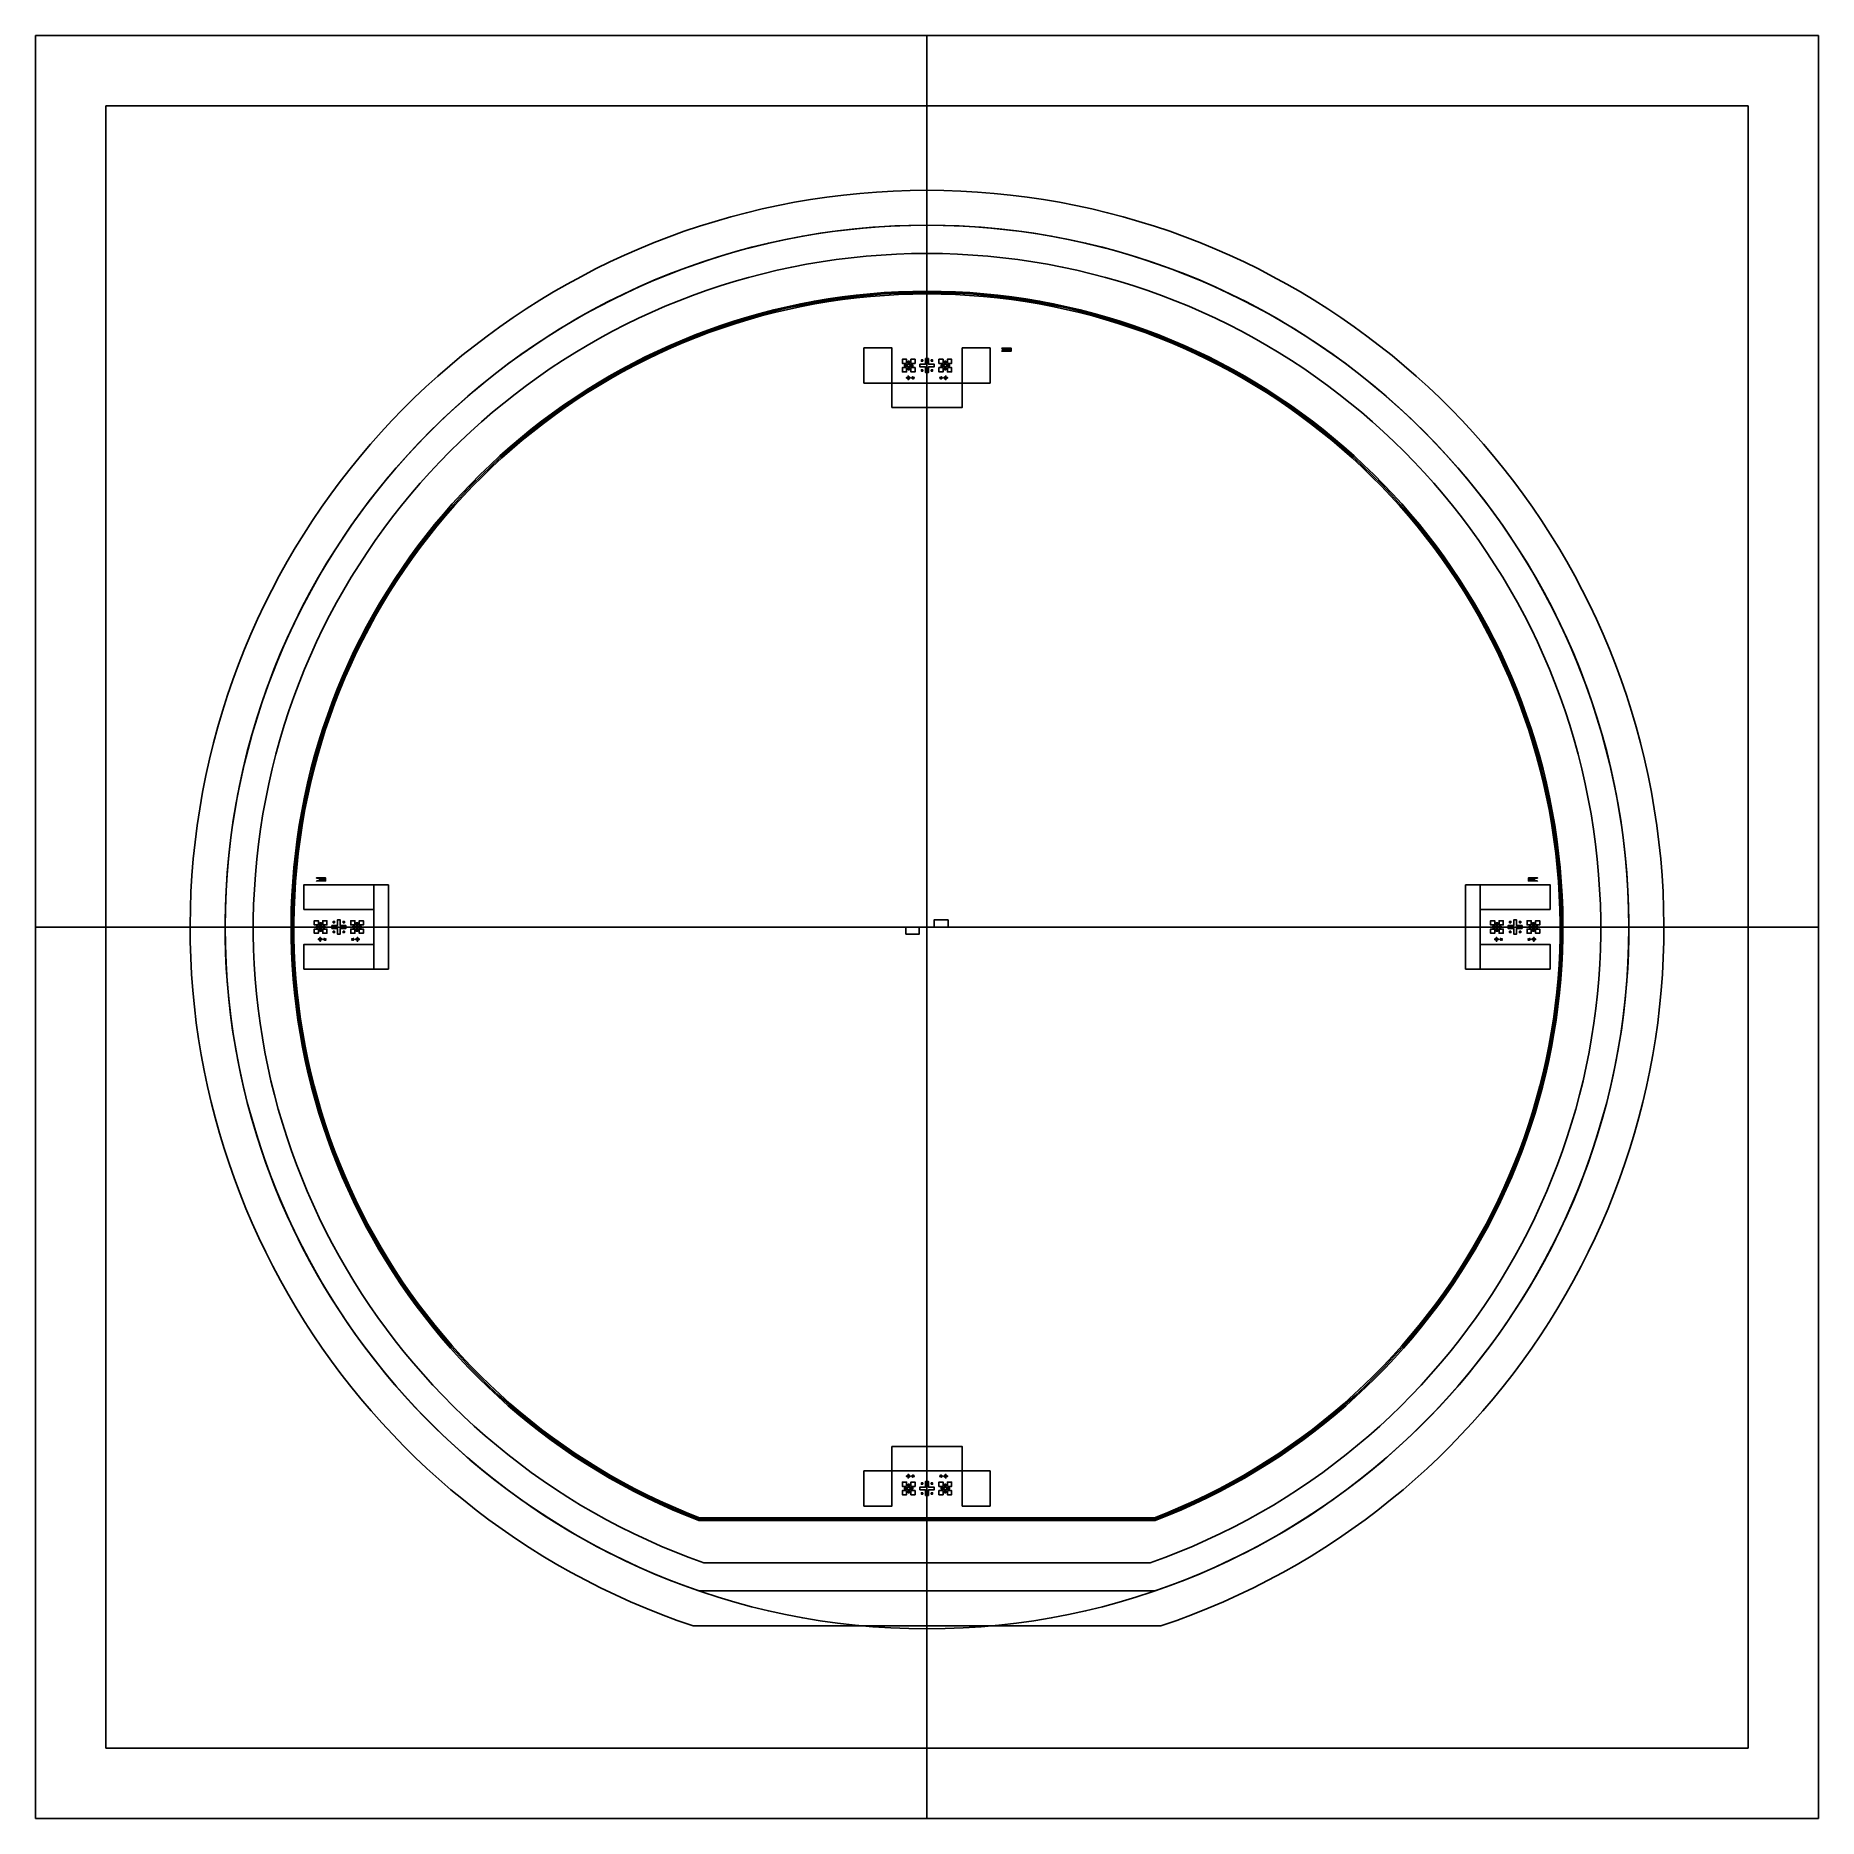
# Model space of a CAD drawing. Header units: millimetres. Extents: x 0 to 127, y 0 to 127.
import ezdxf

# ---------------------------------------------------------------- set-up
doc = ezdxf.new("R2010")
doc.units = ezdxf.units.MM
doc.header["$MEASUREMENT"] = 0
for name, color, linetype in [('Etch Layer 1', 10, 'Continuous'), ('Etch Layer 2', 102, 'Continuous'), ('Metal Layer 1', 52, 'Continuous')]:
    doc.layers.add(name, color=color, linetype=linetype)

# ---------------------------------------------------------------- blocks, each defined once
blk = doc.blocks.new('Alignment Marks v5')
at = {"layer": 'Etch Layer 1'}
for points in [[(-0.5, 0.1), (-0.1, 0.1), (-0.1, 0.5), (0.1, 0.5), (0.1, 0.1), (0.5, 0.1), (0.5, -0.1), (0.1, -0.1), (0.1, -0.5), (-0.1, -0.5), (-0.1, -0.1), (-0.5, -0.1), (-0.5, 0.1)], [(-0.3, 0.3), (-0.4, 0.3), (-0.4, 0.4), (-0.3, 0.4)], [(0.3, 0.3), (0.4, 0.3), (0.4, 0.4), (0.3, 0.4)], [(1.15, 0.15), (0.85, 0.15), (0.85, 0.45), (1.15, 0.45)], [(1, 0.05), (1.25, 0.05), (1.25, 0.3), (1.35, 0.3), (1.35, 0.1), (1.35, 0.05), (1.6, 0.05), (1.6, -0.05), (1.35, -0.05), (1.35, -0.3), (1.25, -0.3), (1.25, -0.05), (1, -0.05)], [(1.45, 0.15), (1.75, 0.15), (1.75, 0.45), (1.45, 0.45)], [(-0.3, -0.3), (-0.4, -0.3), (-0.4, -0.4), (-0.3, -0.4)], [(0.3, -0.3), (0.4, -0.3), (0.4, -0.4), (0.3, -0.4)], [(1.15, -0.15), (0.85, -0.15), (0.85, -0.45), (1.15, -0.45)], [(0.92, -0.84), (0.91, -0.84), (0.91, -0.85), (0.92, -0.85)], [(0.97, -0.92), (0.95, -0.92), (0.95, -0.9), (0.94, -0.9), (0.94, -0.92), (0.92, -0.92), (0.92, -0.93), (0.94, -0.93), (0.94, -0.95), (0.95, -0.95), (0.95, -0.93), (0.97, -0.93), (0.97, -0.92)], [(0.95, -0.85), (0.935, -0.85), (0.935, -0.835), (0.95, -0.835)], [(1.1, -0.8625), (1.05, -0.8625), (1.05, -0.8125), (1.025, -0.8125), (1.025, -0.8625), (0.975, -0.8625), (0.975, -0.8875), (1.025, -0.8875), (1.025, -0.9375), (1.05, -0.9375), (1.05, -0.8875), (1.1, -0.8875), (1.1, -0.8625)], [(1.3, -0.75), (1.35, -0.75), (1.35, -0.85), (1.45, -0.85), (1.45, -0.9), (1.35, -0.9), (1.35, -1), (1.3, -1), (1.3, -0.9), (1.2, -0.9), (1.2, -0.85), (1.3, -0.85), (1.3, -0.75)], [(1.45, -0.15), (1.75, -0.15), (1.75, -0.45), (1.45, -0.45)]]:
    blk.add_lwpolyline(points, close=True, dxfattribs=at)
at = {"layer": 'Etch Layer 2'}
for points in [[(-1.45, 0.15), (-1.75, 0.15), (-1.75, 0.45), (-1.45, 0.45)], [(-1, 0.05), (-1.25, 0.05), (-1.25, 0.3), (-1.35, 0.3), (-1.35, 0.1), (-1.35, 0.05), (-1.6, 0.05), (-1.6, -0.05), (-1.35, -0.05), (-1.35, -0.3), (-1.25, -0.3), (-1.25, -0.05), (-1, -0.05)], [(-1.15, 0.15), (-0.85, 0.15), (-0.85, 0.45), (-1.15, 0.45)], [(-0.5, 0.1), (-0.1, 0.1), (-0.1, 0.5), (0.1, 0.5), (0.1, 0.1), (0.5, 0.1), (0.5, -0.1), (0.1, -0.1), (0.1, -0.5), (-0.1, -0.5), (-0.1, -0.1), (-0.5, -0.1), (-0.5, 0.1)], [(-0.3, 0.3), (-0.4, 0.3), (-0.4, 0.4), (-0.3, 0.4)], [(0.3, 0.3), (0.4, 0.3), (0.4, 0.4), (0.3, 0.4)], [(-1.45, -0.15), (-1.75, -0.15), (-1.75, -0.45), (-1.45, -0.45)], [(-1.3, -0.75), (-1.35, -0.75), (-1.35, -0.85), (-1.45, -0.85), (-1.45, -0.9), (-1.35, -0.9), (-1.35, -1), (-1.3, -1), (-1.3, -0.9), (-1.2, -0.9), (-1.2, -0.85), (-1.3, -0.85), (-1.3, -0.75)], [(-1.15, -0.15), (-0.85, -0.15), (-0.85, -0.45), (-1.15, -0.45)], [(-1.1, -0.8625), (-1.05, -0.8625), (-1.05, -0.8125), (-1.025, -0.8125), (-1.025, -0.8625), (-0.975, -0.8625), (-0.975, -0.8875), (-1.025, -0.8875), (-1.025, -0.9375), (-1.05, -0.9375), (-1.05, -0.8875), (-1.1, -0.8875), (-1.1, -0.8625)], [(-0.97, -0.92), (-0.95, -0.92), (-0.95, -0.9), (-0.94, -0.9), (-0.94, -0.92), (-0.92, -0.92), (-0.92, -0.93), (-0.94, -0.93), (-0.94, -0.95), (-0.95, -0.95), (-0.95, -0.93), (-0.97, -0.93), (-0.97, -0.92)], [(-0.95, -0.85), (-0.935, -0.85), (-0.935, -0.835), (-0.95, -0.835)], [(-0.92, -0.84), (-0.91, -0.84), (-0.91, -0.85), (-0.92, -0.85)], [(-0.3, -0.3), (-0.4, -0.3), (-0.4, -0.4), (-0.3, -0.4)], [(0.3, -0.3), (0.4, -0.3), (0.4, -0.4), (0.3, -0.4)]]:
    blk.add_lwpolyline(points, close=True, dxfattribs=at)
at = {"layer": 'Metal Layer 1'}
for points in [[(-1.45, 0.15), (-1.75, 0.15), (-1.75, 0.45), (-1.45, 0.45)], [(-1, 0.05), (-1.25, 0.05), (-1.25, 0.3), (-1.35, 0.3), (-1.35, 0.1), (-1.35, 0.05), (-1.6, 0.05), (-1.6, -0.05), (-1.35, -0.05), (-1.35, -0.3), (-1.25, -0.3), (-1.25, -0.05), (-1, -0.05)], [(-1.15, 0.15), (-0.85, 0.15), (-0.85, 0.45), (-1.15, 0.45)], [(-0.5, 0.1), (-0.1, 0.1), (-0.1, 0.5), (0.1, 0.5), (0.1, 0.1), (0.5, 0.1), (0.5, -0.1), (0.1, -0.1), (0.1, -0.5), (-0.1, -0.5), (-0.1, -0.1), (-0.5, -0.1), (-0.5, 0.1)], [(-0.3, 0.3), (-0.4, 0.3), (-0.4, 0.4), (-0.3, 0.4)], [(0.3, 0.3), (0.4, 0.3), (0.4, 0.4), (0.3, 0.4)], [(1.15, 0.15), (0.85, 0.15), (0.85, 0.45), (1.15, 0.45)], [(1, 0.05), (1.25, 0.05), (1.25, 0.3), (1.35, 0.3), (1.35, 0.1), (1.35, 0.05), (1.6, 0.05), (1.6, -0.05), (1.35, -0.05), (1.35, -0.3), (1.25, -0.3), (1.25, -0.05), (1, -0.05)], [(1.45, 0.15), (1.75, 0.15), (1.75, 0.45), (1.45, 0.45)], [(-1.45, -0.15), (-1.75, -0.15), (-1.75, -0.45), (-1.45, -0.45)], [(-1.3, -0.75), (-1.35, -0.75), (-1.35, -0.85), (-1.45, -0.85), (-1.45, -0.9), (-1.35, -0.9), (-1.35, -1), (-1.3, -1), (-1.3, -0.9), (-1.2, -0.9), (-1.2, -0.85), (-1.3, -0.85), (-1.3, -0.75)], [(-1.15, -0.15), (-0.85, -0.15), (-0.85, -0.45), (-1.15, -0.45)], [(-1.1, -0.8625), (-1.05, -0.8625), (-1.05, -0.8125), (-1.025, -0.8125), (-1.025, -0.8625), (-0.975, -0.8625), (-0.975, -0.8875), (-1.025, -0.8875), (-1.025, -0.9375), (-1.05, -0.9375), (-1.05, -0.8875), (-1.1, -0.8875), (-1.1, -0.8625)], [(-0.97, -0.92), (-0.95, -0.92), (-0.95, -0.9), (-0.94, -0.9), (-0.94, -0.92), (-0.92, -0.92), (-0.92, -0.93), (-0.94, -0.93), (-0.94, -0.95), (-0.95, -0.95), (-0.95, -0.93), (-0.97, -0.93), (-0.97, -0.92)], [(-0.95, -0.85), (-0.935, -0.85), (-0.935, -0.835), (-0.95, -0.835)], [(-0.92, -0.84), (-0.91, -0.84), (-0.91, -0.85), (-0.92, -0.85)], [(-0.3, -0.3), (-0.4, -0.3), (-0.4, -0.4), (-0.3, -0.4)], [(0.3, -0.3), (0.4, -0.3), (0.4, -0.4), (0.3, -0.4)], [(1.15, -0.15), (0.85, -0.15), (0.85, -0.45), (1.15, -0.45)], [(0.92, -0.84), (0.91, -0.84), (0.91, -0.85), (0.92, -0.85)], [(0.97, -0.92), (0.95, -0.92), (0.95, -0.9), (0.94, -0.9), (0.94, -0.92), (0.92, -0.92), (0.92, -0.93), (0.94, -0.93), (0.94, -0.95), (0.95, -0.95), (0.95, -0.93), (0.97, -0.93), (0.97, -0.92)], [(0.95, -0.85), (0.935, -0.85), (0.935, -0.835), (0.95, -0.835)], [(1.1, -0.8625), (1.05, -0.8625), (1.05, -0.8125), (1.025, -0.8125), (1.025, -0.8625), (0.975, -0.8625), (0.975, -0.8875), (1.025, -0.8875), (1.025, -0.9375), (1.05, -0.9375), (1.05, -0.8875), (1.1, -0.8875), (1.1, -0.8625)], [(1.3, -0.75), (1.35, -0.75), (1.35, -0.85), (1.45, -0.85), (1.45, -0.9), (1.35, -0.9), (1.35, -1), (1.3, -1), (1.3, -0.9), (1.2, -0.9), (1.2, -0.85), (1.3, -0.85), (1.3, -0.75)], [(1.45, -0.15), (1.75, -0.15), (1.75, -0.45), (1.45, -0.45)]]:
    blk.add_lwpolyline(points, close=True, dxfattribs=at)

msp = doc.modelspace()

# ---------------------------------------------------------------- linework, layer by layer
for p, q in [((63.5, 127), (63.5, 0)), ((63.5, 108.7), (63.5, 108.8)), ((0, 63.5), (127, 63.5))]:
    msp.add_line(p, q)
msp.add_lwpolyline([(47.25, 16.21), (79.75, 16.21, 5.986812)], format="xyb", close=True)
msp.add_circle((63.5, 63.5), 50)
at = {"layer": 'Etch Layer 1'}
for points in [[(0, 127), (63.5, 127), (63.5, 122), (5, 122), (5, 5), (63.5, 5), (63.5, 0), (0, 0)], [(0, 127), (63.5, 127), (63.5, 122), (5, 122), (5, 5), (63.5, 5), (63.5, 0), (0, 0)], [(127, 127), (63.5, 127), (63.5, 122), (122, 122), (122, 5), (63.5, 5), (63.5, 0), (127, 0)], [(127, 127), (63.5, 127), (63.5, 122), (122, 122), (122, 5), (63.5, 5), (63.5, 0), (127, 0)], [(59, 104.75), (61, 104.75), (61, 102.25), (59, 102.25)], [(66, 104.75), (68, 104.75), (68, 102.25), (66, 102.25)], [(61, 100.5), (66, 100.5), (66, 102.25), (61, 102.25)], [(19.1, 64.75), (24.1, 64.75), (24.1, 66.5), (19.1, 66.5)], [(20, 66.98), (20.65, 66.98), (20.65, 67), (20, 67)], [(20, 66.8), (20.65, 66.8), (20.65, 66.78), (20, 66.78)], [(20.22, 66.98), (20.22, 66.98), (20.22, 66.88), (20.22, 66.88)], [(20.22, 66.88), (20.23, 66.88), (20.23, 66.86), (20.22, 66.86)], [(20.22, 66.86), (20.22, 66.86), (20.22, 66.84), (20.22, 66.84)], [(20.22, 66.84), (20.23, 66.84), (20.23, 66.82), (20.22, 66.82)], [(20.22, 66.82), (20.22, 66.82), (20.22, 66.8), (20.22, 66.8)], [(20.23, 66.98), (20.24, 66.98), (20.24, 66.88), (20.23, 66.88)], [(20.23, 66.86), (20.24, 66.86), (20.24, 66.84), (20.23, 66.84)], [(20.23, 66.82), (20.24, 66.82), (20.24, 66.8), (20.23, 66.8)], [(20.24, 66.88), (20.25, 66.88), (20.25, 66.86), (20.24, 66.86)], [(20.24, 66.84), (20.25, 66.84), (20.25, 66.82), (20.24, 66.82)], [(20.25, 66.98), (20.26, 66.98), (20.26, 66.88), (20.25, 66.88)], [(20.25, 66.86), (20.26, 66.86), (20.26, 66.84), (20.25, 66.84)], [(20.25, 66.82), (20.26, 66.82), (20.26, 66.8), (20.25, 66.8)], [(20.26, 66.98), (20.27, 66.98), (20.27, 66.88), (20.26, 66.88)], [(20.26, 66.88), (20.26, 66.88), (20.26, 66.86), (20.26, 66.86)], [(20.26, 66.86), (20.27, 66.86), (20.27, 66.84), (20.26, 66.84)], [(20.26, 66.84), (20.26, 66.84), (20.26, 66.82), (20.26, 66.82)], [(20.26, 66.82), (20.27, 66.82), (20.27, 66.8), (20.26, 66.8)], [(20.27, 66.88), (20.28, 66.88), (20.28, 66.86), (20.27, 66.86)], [(20.27, 66.84), (20.28, 66.84), (20.28, 66.82), (20.27, 66.82)], [(20.28, 66.98), (20.29, 66.98), (20.29, 66.88), (20.28, 66.88)], [(20.28, 66.86), (20.29, 66.86), (20.29, 66.84), (20.28, 66.84)], [(20.28, 66.82), (20.29, 66.82), (20.29, 66.8), (20.28, 66.8)], [(20.31, 66.98), (20.32, 66.98), (20.32, 66.88), (20.31, 66.88)], [(20.31, 66.86), (20.32, 66.86), (20.32, 66.84), (20.31, 66.84)], [(20.31, 66.82), (20.32, 66.82), (20.32, 66.8), (20.31, 66.8)], [(20.32, 66.88), (20.34, 66.88), (20.34, 66.86), (20.32, 66.86)], [(20.32, 66.84), (20.34, 66.84), (20.34, 66.82), (20.32, 66.82)], [(20.34, 66.98), (20.36, 66.98), (20.36, 66.88), (20.34, 66.88)], [(20.34, 66.86), (20.36, 66.86), (20.36, 66.84), (20.34, 66.84)], [(20.34, 66.82), (20.36, 66.82), (20.36, 66.8), (20.34, 66.8)], [(20.36, 66.88), (20.37, 66.88), (20.37, 66.86), (20.36, 66.86)], [(20.36, 66.84), (20.37, 66.84), (20.37, 66.82), (20.36, 66.82)], [(20.37, 66.98), (20.39, 66.98), (20.39, 66.88), (20.37, 66.88)], [(20.37, 66.86), (20.39, 66.86), (20.39, 66.84), (20.37, 66.84)], [(20.37, 66.82), (20.39, 66.82), (20.39, 66.8), (20.37, 66.8)], [(20.39, 66.88), (20.4, 66.88), (20.4, 66.86), (20.39, 66.86)], [(20.39, 66.84), (20.4, 66.84), (20.4, 66.82), (20.39, 66.82)], [(20.4, 66.98), (20.42, 66.98), (20.42, 66.88), (20.4, 66.88)], [(20.4, 66.86), (20.42, 66.86), (20.42, 66.84), (20.4, 66.84)], [(20.4, 66.82), (20.42, 66.82), (20.42, 66.8), (20.4, 66.8)], [(20.42, 66.88), (20.44, 66.88), (20.44, 66.86), (20.42, 66.86)], [(20.42, 66.84), (20.44, 66.84), (20.44, 66.82), (20.42, 66.82)], [(20.44, 66.98), (20.45, 66.98), (20.45, 66.88), (20.44, 66.88)], [(20.44, 66.86), (20.45, 66.86), (20.45, 66.84), (20.44, 66.84)], [(20.44, 66.82), (20.45, 66.82), (20.45, 66.8), (20.44, 66.8)], [(20.47, 66.98), (20.49, 66.98), (20.49, 66.88), (20.47, 66.88)], [(20.47, 66.86), (20.49, 66.86), (20.49, 66.84), (20.47, 66.84)], [(20.47, 66.82), (20.49, 66.82), (20.49, 66.8), (20.47, 66.8)], [(20.49, 66.88), (20.51, 66.88), (20.51, 66.86), (20.49, 66.86)], [(20.49, 66.84), (20.51, 66.84), (20.51, 66.82), (20.49, 66.82)], [(20.51, 66.98), (20.53, 66.98), (20.53, 66.88), (20.51, 66.88)], [(20.51, 66.86), (20.53, 66.86), (20.53, 66.84), (20.51, 66.84)], [(20.51, 66.82), (20.53, 66.82), (20.53, 66.8), (20.51, 66.8)], [(20.53, 66.88), (20.55, 66.88), (20.55, 66.86), (20.53, 66.86)], [(20.53, 66.84), (20.55, 66.84), (20.55, 66.82), (20.53, 66.82)], [(20.55, 66.98), (20.57, 66.98), (20.57, 66.88), (20.55, 66.88)], [(20.55, 66.86), (20.57, 66.86), (20.57, 66.84), (20.55, 66.84)], [(20.55, 66.82), (20.57, 66.82), (20.57, 66.8), (20.55, 66.8)], [(20.57, 66.88), (20.59, 66.88), (20.59, 66.86), (20.57, 66.86)], [(20.57, 66.84), (20.59, 66.84), (20.59, 66.82), (20.57, 66.82)], [(20.59, 66.98), (20.61, 66.98), (20.61, 66.88), (20.59, 66.88)], [(20.59, 66.86), (20.61, 66.86), (20.61, 66.84), (20.59, 66.84)], [(20.59, 66.82), (20.61, 66.82), (20.61, 66.8), (20.59, 66.8)], [(20.61, 66.88), (20.63, 66.88), (20.63, 66.86), (20.61, 66.86)], [(20.61, 66.84), (20.63, 66.84), (20.63, 66.82), (20.61, 66.82)], [(20.63, 66.98), (20.65, 66.98), (20.65, 66.88), (20.63, 66.88)], [(20.63, 66.86), (20.65, 66.86), (20.65, 66.84), (20.63, 66.84)], [(20.63, 66.82), (20.65, 66.82), (20.65, 66.8), (20.63, 66.8)], [(24.1, 66.5), (25.13, 66.5), (25.13, 60.5), (24.1, 60.5)], [(102.9, 66.5), (101.87, 66.5), (101.87, 60.5), (102.9, 60.5)], [(107.9, 64.75), (102.9, 64.75), (102.9, 66.5), (107.9, 66.5)], [(65, 63.5), (64, 63.5), (64, 64), (65, 64)], [(19.1, 60.5), (24.1, 60.5), (24.1, 62.25), (19.1, 62.25)], [(107.9, 60.5), (102.9, 60.5), (102.9, 62.25), (107.9, 62.25)], [(61, 26.5), (66, 26.5), (66, 24.75), (61, 24.75)], [(59, 22.25), (61, 22.25), (61, 24.75), (59, 24.75)], [(66, 22.25), (68, 22.25), (68, 24.75), (66, 24.75)]]:
    msp.add_lwpolyline(points, close=True, dxfattribs=at)
for points in [[(63.5, 13.71), (63.5, 18.21), (79.41, 18.21, 5.862444), (47.59, 18.21), (63.5, 18.21), (63.5, 13.71), (46.84, 13.71, -6.138731), (80.16, 13.71)], [(63.5, 108.7), (63.5, 108.6, -0.831187), (79.71, 21.41), (63.5, 21.41), (47.29, 21.41, -0.831187), (63.5, 108.6), (63.5, 108.7, 0.831361), (47.27, 21.31), (63.5, 21.31), (79.73, 21.31, 0.831361)]]:
    msp.add_lwpolyline(points, format="xyb", close=True, dxfattribs=at)
at = {"layer": 'Etch Layer 2'}
for points in [[(0, 127), (63.5, 127), (63.5, 122), (5, 122), (5, 5), (63.5, 5), (63.5, 0), (0, 0)], [(127, 127), (63.5, 127), (63.5, 122), (122, 122), (122, 5), (63.5, 5), (63.5, 0), (127, 0)], [(59, 104.75), (61, 104.75), (61, 102.25), (59, 102.25)], [(66, 104.75), (68, 104.75), (68, 102.25), (66, 102.25)], [(61, 100.5), (66, 100.5), (66, 102.25), (61, 102.25)], [(19.1, 64.75), (24.1, 64.75), (24.1, 66.5), (19.1, 66.5)], [(24.1, 66.5), (25.13, 66.5), (25.13, 60.5), (24.1, 60.5)], [(102.9, 66.5), (101.87, 66.5), (101.87, 60.5), (102.9, 60.5)], [(107.9, 64.75), (102.9, 64.75), (102.9, 66.5), (107.9, 66.5)], [(107, 66.98), (106.35, 66.98), (106.35, 67), (107, 67)], [(106.37, 66.98), (106.35, 66.98), (106.35, 66.88), (106.37, 66.88)], [(106.37, 66.86), (106.35, 66.86), (106.35, 66.84), (106.37, 66.84)], [(106.37, 66.82), (106.35, 66.82), (106.35, 66.8), (106.37, 66.8)], [(107, 66.8), (106.35, 66.8), (106.35, 66.78), (107, 66.78)], [(106.39, 66.88), (106.37, 66.88), (106.37, 66.86), (106.39, 66.86)], [(106.39, 66.84), (106.37, 66.84), (106.37, 66.82), (106.39, 66.82)], [(106.41, 66.98), (106.39, 66.98), (106.39, 66.88), (106.41, 66.88)], [(106.41, 66.86), (106.39, 66.86), (106.39, 66.84), (106.41, 66.84)], [(106.41, 66.82), (106.39, 66.82), (106.39, 66.8), (106.41, 66.8)], [(106.43, 66.88), (106.41, 66.88), (106.41, 66.86), (106.43, 66.86)], [(106.43, 66.84), (106.41, 66.84), (106.41, 66.82), (106.43, 66.82)], [(106.45, 66.98), (106.43, 66.98), (106.43, 66.88), (106.45, 66.88)], [(106.45, 66.86), (106.43, 66.86), (106.43, 66.84), (106.45, 66.84)], [(106.45, 66.82), (106.43, 66.82), (106.43, 66.8), (106.45, 66.8)], [(106.47, 66.88), (106.45, 66.88), (106.45, 66.86), (106.47, 66.86)], [(106.47, 66.84), (106.45, 66.84), (106.45, 66.82), (106.47, 66.82)], [(106.49, 66.98), (106.47, 66.98), (106.47, 66.88), (106.49, 66.88)], [(106.49, 66.86), (106.47, 66.86), (106.47, 66.84), (106.49, 66.84)], [(106.49, 66.82), (106.47, 66.82), (106.47, 66.8), (106.49, 66.8)], [(106.51, 66.88), (106.49, 66.88), (106.49, 66.86), (106.51, 66.86)], [(106.51, 66.84), (106.49, 66.84), (106.49, 66.82), (106.51, 66.82)], [(106.53, 66.98), (106.51, 66.98), (106.51, 66.88), (106.53, 66.88)], [(106.53, 66.86), (106.51, 66.86), (106.51, 66.84), (106.53, 66.84)], [(106.53, 66.82), (106.51, 66.82), (106.51, 66.8), (106.53, 66.8)], [(106.56, 66.98), (106.55, 66.98), (106.55, 66.88), (106.56, 66.88)], [(106.56, 66.86), (106.55, 66.86), (106.55, 66.84), (106.56, 66.84)], [(106.56, 66.82), (106.55, 66.82), (106.55, 66.8), (106.56, 66.8)], [(106.58, 66.88), (106.56, 66.88), (106.56, 66.86), (106.58, 66.86)], [(106.58, 66.84), (106.56, 66.84), (106.56, 66.82), (106.58, 66.82)], [(106.6, 66.98), (106.58, 66.98), (106.58, 66.88), (106.6, 66.88)], [(106.6, 66.86), (106.58, 66.86), (106.58, 66.84), (106.6, 66.84)], [(106.6, 66.82), (106.58, 66.82), (106.58, 66.8), (106.6, 66.8)], [(106.61, 66.88), (106.6, 66.88), (106.6, 66.86), (106.61, 66.86)], [(106.61, 66.84), (106.6, 66.84), (106.6, 66.82), (106.61, 66.82)], [(106.63, 66.98), (106.61, 66.98), (106.61, 66.88), (106.63, 66.88)], [(106.63, 66.86), (106.61, 66.86), (106.61, 66.84), (106.63, 66.84)], [(106.63, 66.82), (106.61, 66.82), (106.61, 66.8), (106.63, 66.8)], [(106.64, 66.88), (106.63, 66.88), (106.63, 66.86), (106.64, 66.86)], [(106.64, 66.84), (106.63, 66.84), (106.63, 66.82), (106.64, 66.82)], [(106.66, 66.98), (106.64, 66.98), (106.64, 66.88), (106.66, 66.88)], [(106.66, 66.86), (106.64, 66.86), (106.64, 66.84), (106.66, 66.84)], [(106.66, 66.82), (106.64, 66.82), (106.64, 66.8), (106.66, 66.8)], [(106.68, 66.88), (106.66, 66.88), (106.66, 66.86), (106.68, 66.86)], [(106.68, 66.84), (106.66, 66.84), (106.66, 66.82), (106.68, 66.82)], [(106.69, 66.98), (106.68, 66.98), (106.68, 66.88), (106.69, 66.88)], [(106.69, 66.86), (106.68, 66.86), (106.68, 66.84), (106.69, 66.84)], [(106.69, 66.82), (106.68, 66.82), (106.68, 66.8), (106.69, 66.8)], [(106.72, 66.98), (106.71, 66.98), (106.71, 66.88), (106.72, 66.88)], [(106.72, 66.86), (106.71, 66.86), (106.71, 66.84), (106.72, 66.84)], [(106.72, 66.82), (106.71, 66.82), (106.71, 66.8), (106.72, 66.8)], [(106.73, 66.88), (106.72, 66.88), (106.72, 66.86), (106.73, 66.86)], [(106.73, 66.84), (106.72, 66.84), (106.72, 66.82), (106.73, 66.82)], [(106.74, 66.98), (106.73, 66.98), (106.73, 66.88), (106.74, 66.88)], [(106.74, 66.86), (106.73, 66.86), (106.73, 66.84), (106.74, 66.84)], [(106.74, 66.82), (106.73, 66.82), (106.73, 66.8), (106.74, 66.8)], [(106.75, 66.98), (106.74, 66.98), (106.74, 66.88), (106.75, 66.88)], [(106.74, 66.88), (106.74, 66.88), (106.74, 66.86), (106.74, 66.86)], [(106.75, 66.86), (106.74, 66.86), (106.74, 66.84), (106.75, 66.84)], [(106.74, 66.84), (106.74, 66.84), (106.74, 66.82), (106.74, 66.82)], [(106.75, 66.82), (106.74, 66.82), (106.74, 66.8), (106.75, 66.8)], [(106.76, 66.88), (106.75, 66.88), (106.75, 66.86), (106.76, 66.86)], [(106.76, 66.84), (106.75, 66.84), (106.75, 66.82), (106.76, 66.82)], [(106.77, 66.98), (106.76, 66.98), (106.76, 66.88), (106.77, 66.88)], [(106.77, 66.86), (106.76, 66.86), (106.76, 66.84), (106.77, 66.84)], [(106.77, 66.82), (106.76, 66.82), (106.76, 66.8), (106.77, 66.8)], [(106.78, 66.88), (106.77, 66.88), (106.77, 66.86), (106.78, 66.86)], [(106.78, 66.84), (106.77, 66.84), (106.77, 66.82), (106.78, 66.82)], [(106.78, 66.98), (106.78, 66.98), (106.78, 66.88), (106.78, 66.88)], [(106.78, 66.86), (106.78, 66.86), (106.78, 66.84), (106.78, 66.84)], [(106.78, 66.82), (106.78, 66.82), (106.78, 66.8), (106.78, 66.8)], [(19.1, 60.5), (24.1, 60.5), (24.1, 62.25), (19.1, 62.25)], [(62, 63.5), (62.95, 63.5), (62.95, 63), (62, 63)], [(107.9, 60.5), (102.9, 60.5), (102.9, 62.25), (107.9, 62.25)], [(61, 26.5), (66, 26.5), (66, 24.75), (61, 24.75)], [(59, 22.25), (61, 22.25), (61, 24.75), (59, 24.75)], [(66, 22.25), (68, 22.25), (68, 24.75), (66, 24.75)]]:
    msp.add_lwpolyline(points, close=True, dxfattribs=at)
for points in [[(63.5, 13.71), (63.5, 18.21), (79.41, 18.21, 5.862444), (47.59, 18.21), (63.5, 18.21), (63.5, 13.71), (46.84, 13.71, -6.138731), (80.16, 13.71)], [(63.5, 108.7), (63.5, 108.6, -0.831187), (79.71, 21.41), (63.5, 21.41), (47.29, 21.41, -0.831187), (63.5, 108.6), (63.5, 108.7, 0.831361), (47.27, 21.31), (63.5, 21.31), (79.73, 21.31, 0.831361)]]:
    msp.add_lwpolyline(points, format="xyb", close=True, dxfattribs=at)
at = {"layer": 'Metal Layer 1'}
for points in [[(0, 127), (63.5, 127), (63.5, 122), (5, 122), (5, 5), (63.5, 5), (63.5, 0), (0, 0)], [(127, 127), (63.5, 127), (63.5, 122), (122, 122), (122, 5), (63.5, 5), (63.5, 0), (127, 0)], [(68.84, 104.72), (69.49, 104.72), (69.49, 104.74), (68.84, 104.74)], [(68.84, 104.54), (69.49, 104.54), (69.49, 104.52), (68.84, 104.52)], [(68.87, 104.62), (68.87, 104.62), (68.87, 104.72), (68.87, 104.72)], [(68.87, 104.62), (68.87, 104.62), (68.87, 104.72), (68.87, 104.72)], [(68.88, 104.62), (68.87, 104.62), (68.87, 104.72), (68.88, 104.72)], [(68.87, 104.6), (68.87, 104.6), (68.87, 104.62), (68.87, 104.62)], [(68.87, 104.6), (68.87, 104.6), (68.87, 104.62), (68.87, 104.62)], [(68.87, 104.58), (68.87, 104.58), (68.87, 104.6), (68.87, 104.6)], [(68.87, 104.58), (68.87, 104.58), (68.87, 104.6), (68.87, 104.6)], [(68.88, 104.58), (68.87, 104.58), (68.87, 104.6), (68.88, 104.6)], [(68.87, 104.56), (68.87, 104.56), (68.87, 104.58), (68.87, 104.58)], [(68.87, 104.56), (68.87, 104.56), (68.87, 104.58), (68.87, 104.58)], [(68.87, 104.54), (68.87, 104.54), (68.87, 104.56), (68.87, 104.56)], [(68.87, 104.54), (68.87, 104.54), (68.87, 104.56), (68.87, 104.56)], [(68.88, 104.54), (68.87, 104.54), (68.87, 104.56), (68.88, 104.56)], [(68.88, 104.62), (68.88, 104.62), (68.88, 104.72), (68.88, 104.72)], [(68.88, 104.62), (68.88, 104.62), (68.88, 104.72), (68.88, 104.72)], [(68.88, 104.6), (68.88, 104.6), (68.88, 104.62), (68.88, 104.62)], [(68.88, 104.6), (68.88, 104.6), (68.88, 104.62), (68.88, 104.62)], [(68.88, 104.58), (68.88, 104.58), (68.88, 104.6), (68.88, 104.6)], [(68.88, 104.58), (68.88, 104.58), (68.88, 104.6), (68.88, 104.6)], [(68.88, 104.56), (68.88, 104.56), (68.88, 104.58), (68.88, 104.58)], [(68.88, 104.56), (68.88, 104.56), (68.88, 104.58), (68.88, 104.58)], [(68.88, 104.54), (68.88, 104.54), (68.88, 104.56), (68.88, 104.56)], [(68.88, 104.54), (68.88, 104.54), (68.88, 104.56), (68.88, 104.56)], [(68.92, 104.72), (68.93, 104.72), (68.93, 104.62), (68.92, 104.62)], [(68.92, 104.6), (68.93, 104.6), (68.93, 104.58), (68.92, 104.58)], [(68.92, 104.56), (68.93, 104.56), (68.93, 104.54), (68.92, 104.54)], [(68.93, 104.72), (68.94, 104.72), (68.94, 104.62), (68.93, 104.62)], [(68.93, 104.62), (68.93, 104.62), (68.93, 104.6), (68.93, 104.6)], [(68.93, 104.6), (68.94, 104.6), (68.94, 104.58), (68.93, 104.58)], [(68.93, 104.58), (68.93, 104.58), (68.93, 104.56), (68.93, 104.56)], [(68.93, 104.56), (68.94, 104.56), (68.94, 104.54), (68.93, 104.54)], [(68.94, 104.72), (68.94, 104.72), (68.94, 104.62), (68.94, 104.62)], [(68.94, 104.62), (68.94, 104.62), (68.94, 104.6), (68.94, 104.6)], [(68.94, 104.62), (68.95, 104.62), (68.95, 104.6), (68.94, 104.6)], [(68.94, 104.6), (68.94, 104.6), (68.94, 104.58), (68.94, 104.58)], [(68.94, 104.58), (68.94, 104.58), (68.94, 104.56), (68.94, 104.56)], [(68.94, 104.58), (68.95, 104.58), (68.95, 104.56), (68.94, 104.56)], [(68.94, 104.56), (68.94, 104.56), (68.94, 104.54), (68.94, 104.54)], [(68.95, 104.72), (68.95, 104.72), (68.95, 104.62), (68.95, 104.62)], [(68.95, 104.62), (68.96, 104.62), (68.96, 104.6), (68.95, 104.6)], [(68.95, 104.6), (68.95, 104.6), (68.95, 104.58), (68.95, 104.58)], [(68.95, 104.58), (68.96, 104.58), (68.96, 104.56), (68.95, 104.56)], [(68.95, 104.56), (68.95, 104.56), (68.95, 104.54), (68.95, 104.54)], [(68.96, 104.72), (68.96, 104.72), (68.96, 104.62), (68.96, 104.62)], [(68.96, 104.6), (68.96, 104.6), (68.96, 104.58), (68.96, 104.58)], [(68.96, 104.56), (68.96, 104.56), (68.96, 104.54), (68.96, 104.54)], [(68.98, 104.72), (68.99, 104.72), (68.99, 104.62), (68.98, 104.62)], [(68.98, 104.6), (68.99, 104.6), (68.99, 104.58), (68.98, 104.58)], [(68.98, 104.56), (68.99, 104.56), (68.99, 104.54), (68.98, 104.54)], [(68.99, 104.72), (69, 104.72), (69, 104.62), (68.99, 104.62)], [(68.99, 104.62), (68.99, 104.62), (68.99, 104.6), (68.99, 104.6)], [(68.99, 104.6), (69, 104.6), (69, 104.58), (68.99, 104.58)], [(68.99, 104.58), (68.99, 104.58), (68.99, 104.56), (68.99, 104.56)], [(68.99, 104.56), (69, 104.56), (69, 104.54), (68.99, 104.54)], [(69, 104.72), (69.01, 104.72), (69.01, 104.62), (69, 104.62)], [(69, 104.62), (69, 104.62), (69, 104.6), (69, 104.6)], [(69, 104.6), (69.01, 104.6), (69.01, 104.58), (69, 104.58)], [(69, 104.58), (69, 104.58), (69, 104.56), (69, 104.56)], [(69, 104.56), (69.01, 104.56), (69.01, 104.54), (69, 104.54)], [(69.01, 104.62), (69.02, 104.62), (69.02, 104.6), (69.01, 104.6)], [(69.01, 104.58), (69.02, 104.58), (69.02, 104.56), (69.01, 104.56)], [(69.02, 104.72), (69.02, 104.72), (69.02, 104.62), (69.02, 104.62)], [(69.02, 104.62), (69.03, 104.62), (69.03, 104.6), (69.02, 104.6)], [(69.02, 104.6), (69.02, 104.6), (69.02, 104.58), (69.02, 104.58)], [(69.02, 104.58), (69.03, 104.58), (69.03, 104.56), (69.02, 104.56)], [(69.02, 104.56), (69.02, 104.56), (69.02, 104.54), (69.02, 104.54)], [(69.03, 104.72), (69.03, 104.72), (69.03, 104.62), (69.03, 104.62)], [(69.03, 104.6), (69.03, 104.6), (69.03, 104.58), (69.03, 104.58)], [(69.03, 104.56), (69.03, 104.56), (69.03, 104.54), (69.03, 104.54)], [(69.05, 104.72), (69.06, 104.72), (69.06, 104.62), (69.05, 104.62)], [(69.05, 104.6), (69.06, 104.6), (69.06, 104.58), (69.05, 104.58)], [(69.05, 104.56), (69.06, 104.56), (69.06, 104.54), (69.05, 104.54)], [(69.06, 104.62), (69.07, 104.62), (69.07, 104.6), (69.06, 104.6)], [(69.06, 104.58), (69.07, 104.58), (69.07, 104.56), (69.06, 104.56)], [(69.07, 104.72), (69.08, 104.72), (69.08, 104.62), (69.07, 104.62)], [(69.07, 104.6), (69.08, 104.6), (69.08, 104.58), (69.07, 104.58)], [(69.07, 104.56), (69.08, 104.56), (69.08, 104.54), (69.07, 104.54)], [(69.08, 104.62), (69.09, 104.62), (69.09, 104.6), (69.08, 104.6)], [(69.08, 104.58), (69.09, 104.58), (69.09, 104.56), (69.08, 104.56)], [(69.09, 104.72), (69.09, 104.72), (69.09, 104.62), (69.09, 104.62)], [(69.09, 104.62), (69.1, 104.62), (69.1, 104.6), (69.09, 104.6)], [(69.09, 104.6), (69.09, 104.6), (69.09, 104.58), (69.09, 104.58)], [(69.09, 104.58), (69.1, 104.58), (69.1, 104.56), (69.09, 104.56)], [(69.09, 104.56), (69.09, 104.56), (69.09, 104.54), (69.09, 104.54)], [(69.1, 104.72), (69.11, 104.72), (69.11, 104.62), (69.1, 104.62)], [(69.1, 104.6), (69.11, 104.6), (69.11, 104.58), (69.1, 104.58)], [(69.1, 104.56), (69.11, 104.56), (69.11, 104.54), (69.1, 104.54)], [(69.11, 104.62), (69.12, 104.62), (69.12, 104.6), (69.11, 104.6)], [(69.11, 104.58), (69.12, 104.58), (69.12, 104.56), (69.11, 104.56)], [(69.12, 104.72), (69.13, 104.72), (69.13, 104.62), (69.12, 104.62)], [(69.12, 104.6), (69.13, 104.6), (69.13, 104.58), (69.12, 104.58)], [(69.12, 104.56), (69.13, 104.56), (69.13, 104.54), (69.12, 104.54)], [(69.15, 104.72), (69.16, 104.72), (69.16, 104.62), (69.15, 104.62)], [(69.15, 104.6), (69.16, 104.6), (69.16, 104.58), (69.15, 104.58)], [(69.15, 104.56), (69.16, 104.56), (69.16, 104.54), (69.15, 104.54)], [(69.16, 104.62), (69.18, 104.62), (69.18, 104.6), (69.16, 104.6)], [(69.16, 104.58), (69.18, 104.58), (69.18, 104.56), (69.16, 104.56)], [(69.18, 104.72), (69.19, 104.72), (69.19, 104.62), (69.18, 104.62)], [(69.18, 104.6), (69.19, 104.6), (69.19, 104.58), (69.18, 104.58)], [(69.18, 104.56), (69.19, 104.56), (69.19, 104.54), (69.18, 104.54)], [(69.19, 104.62), (69.21, 104.62), (69.21, 104.6), (69.19, 104.6)], [(69.19, 104.58), (69.21, 104.58), (69.21, 104.56), (69.19, 104.56)], [(69.21, 104.72), (69.23, 104.72), (69.23, 104.62), (69.21, 104.62)], [(69.21, 104.6), (69.23, 104.6), (69.23, 104.58), (69.21, 104.58)], [(69.21, 104.56), (69.23, 104.56), (69.23, 104.54), (69.21, 104.54)], [(69.23, 104.62), (69.24, 104.62), (69.24, 104.6), (69.23, 104.6)], [(69.23, 104.58), (69.24, 104.58), (69.24, 104.56), (69.23, 104.56)], [(69.24, 104.72), (69.26, 104.72), (69.26, 104.62), (69.24, 104.62)], [(69.24, 104.6), (69.26, 104.6), (69.26, 104.58), (69.24, 104.58)], [(69.24, 104.56), (69.26, 104.56), (69.26, 104.54), (69.24, 104.54)], [(69.26, 104.62), (69.27, 104.62), (69.27, 104.6), (69.26, 104.6)], [(69.26, 104.58), (69.27, 104.58), (69.27, 104.56), (69.26, 104.56)], [(69.27, 104.72), (69.29, 104.72), (69.29, 104.62), (69.27, 104.62)], [(69.27, 104.6), (69.29, 104.6), (69.29, 104.58), (69.27, 104.58)], [(69.27, 104.56), (69.29, 104.56), (69.29, 104.54), (69.27, 104.54)], [(69.31, 104.72), (69.33, 104.72), (69.33, 104.62), (69.31, 104.62)], [(69.31, 104.6), (69.33, 104.6), (69.33, 104.58), (69.31, 104.58)], [(69.31, 104.56), (69.33, 104.56), (69.33, 104.54), (69.31, 104.54)], [(69.33, 104.62), (69.35, 104.62), (69.35, 104.6), (69.33, 104.6)], [(69.33, 104.58), (69.35, 104.58), (69.35, 104.56), (69.33, 104.56)], [(69.35, 104.72), (69.37, 104.72), (69.37, 104.62), (69.35, 104.62)], [(69.35, 104.6), (69.37, 104.6), (69.37, 104.58), (69.35, 104.58)], [(69.35, 104.56), (69.37, 104.56), (69.37, 104.54), (69.35, 104.54)], [(69.37, 104.62), (69.39, 104.62), (69.39, 104.6), (69.37, 104.6)], [(69.37, 104.58), (69.39, 104.58), (69.39, 104.56), (69.37, 104.56)], [(69.39, 104.72), (69.41, 104.72), (69.41, 104.62), (69.39, 104.62)], [(69.39, 104.6), (69.41, 104.6), (69.41, 104.58), (69.39, 104.58)], [(69.39, 104.56), (69.41, 104.56), (69.41, 104.54), (69.39, 104.54)], [(69.41, 104.62), (69.43, 104.62), (69.43, 104.6), (69.41, 104.6)], [(69.41, 104.58), (69.43, 104.58), (69.43, 104.56), (69.41, 104.56)], [(69.43, 104.72), (69.45, 104.72), (69.45, 104.62), (69.43, 104.62)], [(69.43, 104.6), (69.45, 104.6), (69.45, 104.58), (69.43, 104.58)], [(69.43, 104.56), (69.45, 104.56), (69.45, 104.54), (69.43, 104.54)], [(69.45, 104.62), (69.47, 104.62), (69.47, 104.6), (69.45, 104.6)], [(69.45, 104.58), (69.47, 104.58), (69.47, 104.56), (69.45, 104.56)], [(69.47, 104.72), (69.49, 104.72), (69.49, 104.62), (69.47, 104.62)], [(69.47, 104.6), (69.49, 104.6), (69.49, 104.58), (69.47, 104.58)], [(69.47, 104.56), (69.49, 104.56), (69.49, 104.54), (69.47, 104.54)]]:
    msp.add_lwpolyline(points, close=True, dxfattribs=at)
msp.add_lwpolyline([(63.5, 13.71), (80.16, 13.71, 6.138731), (46.84, 13.71), (63.5, 13.71), (63.5, 21.21), (47.25, 21.21, -5.389925), (79.75, 21.21), (63.5, 21.21), (63.5, 13.71)], format="xyb", dxfattribs=at)

# ---------------------------------------------------------------- block references
for p in [(63.5, 103.5), (21.6, 63.5)]:
    msp.add_blockref('Alignment Marks v5', p)
at = {"xscale": -1}
msp.add_blockref('Alignment Marks v5', (105.4, 63.5), dxfattribs=at)
at = {"xscale": -1, "rotation": 180}
msp.add_blockref('Alignment Marks v5', (63.5, 23.5), dxfattribs=at)

doc.saveas('drawing.dxf')
